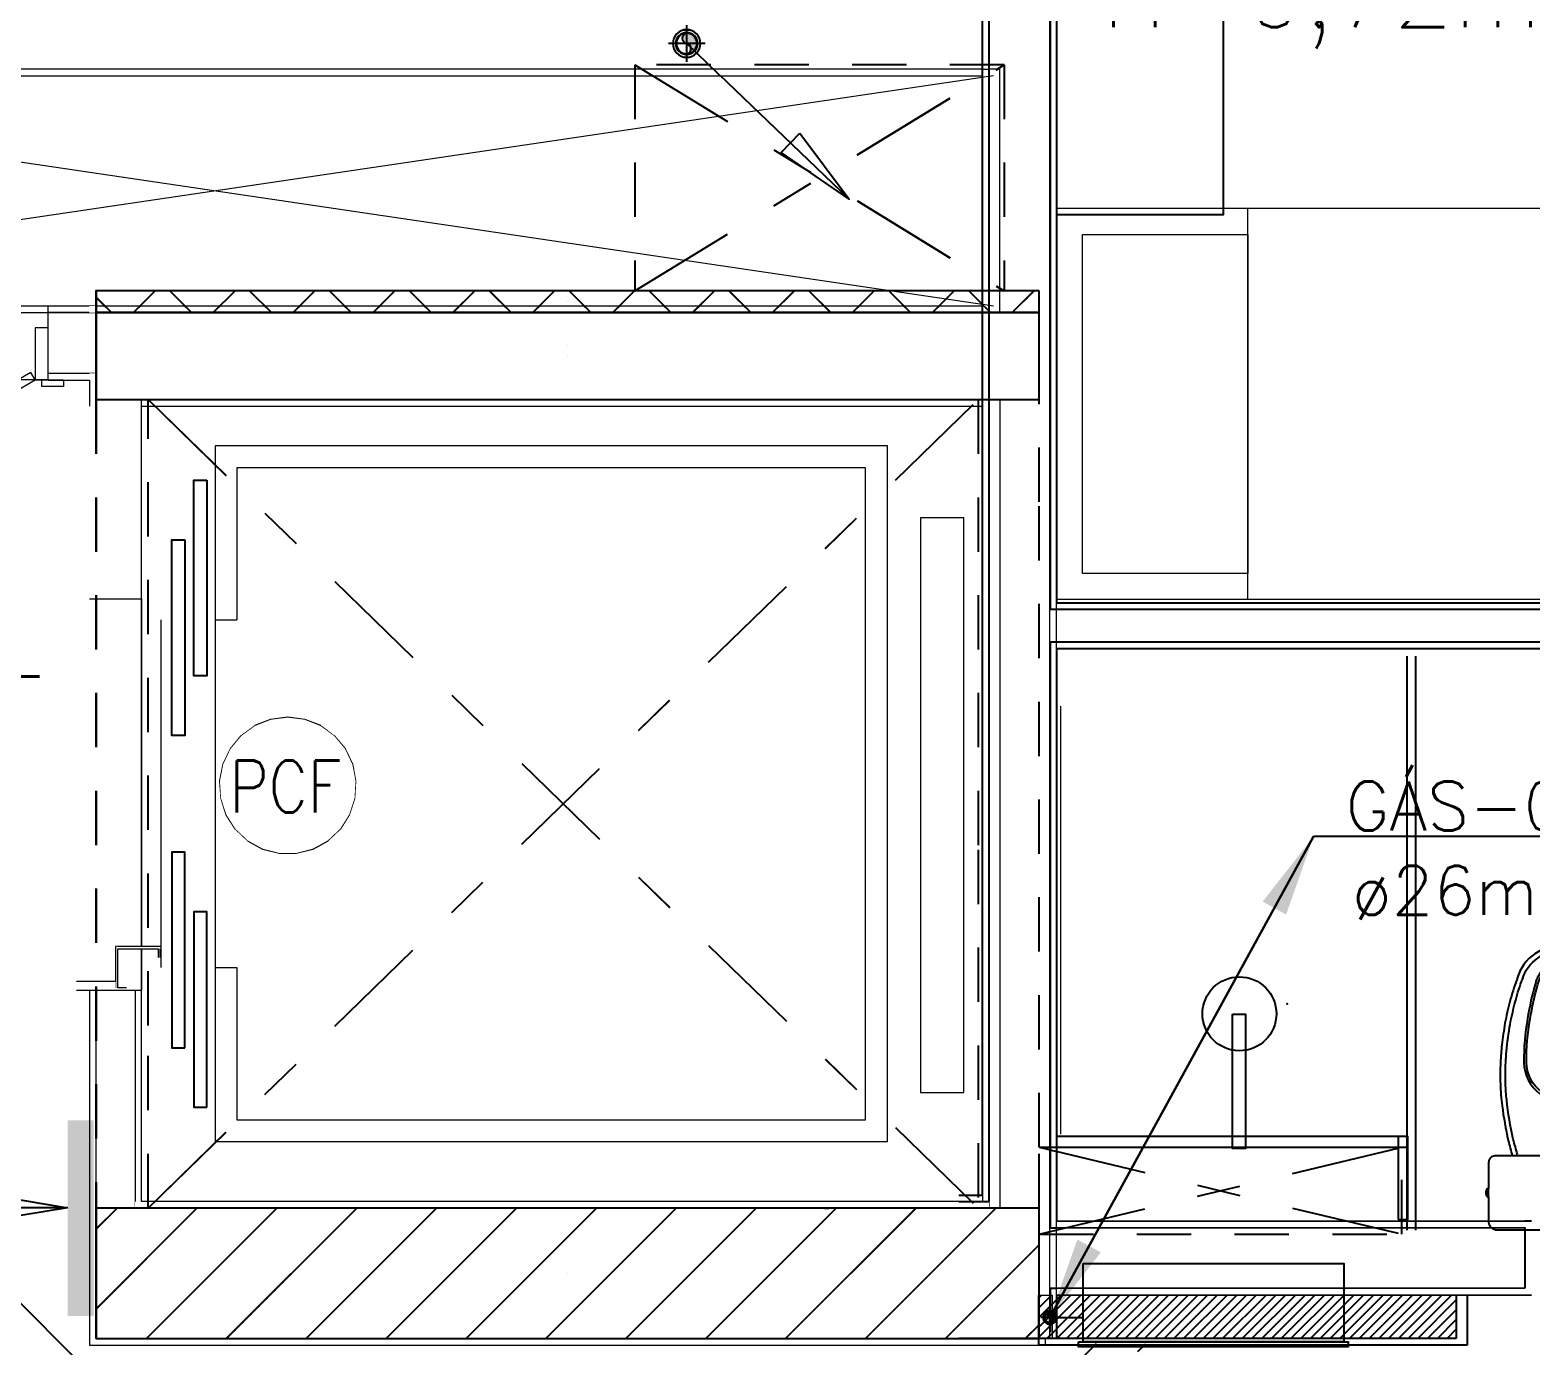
# Model space of a CAD drawing. Header units: millimetres. Extents: x 188.6 to 263.2, y 40.1 to 120.1.
# Drawn here: x 215.747 to 219.198, y 49.715 to 52.742 of the extents above; entities that cross this region are included whole.
import ezdxf
from ezdxf.enums import TextEntityAlignment as Align

# ---------------------------------------------------------------- set-up
doc = ezdxf.new("R2010")
doc.units = ezdxf.units.MM
doc.set_wipeout_variables(frame=1)
for name, pattern in [('CENTER2', [1.125, 0.75, -0.125, 0.125, -0.125]), ('DASHDOT2', [0.5, 0.25, -0.125, 0, -0.125]), ('HIDDEN2', [0.1875, 0.125, -0.0625]), ('Linha Tracejada 3_1', [400, 300, -100]), ('Wipeout_Contour', [1000, 0, -1000])]:
    doc.linetypes.add(name, pattern=pattern)
for name, color, linetype in [('ARQ', 8, 'Continuous'), ('ARQ-BASE', 8, 'Continuous'), ('Equipamento - Fixo & Sanitário.ARQ', 7, 'Continuous'), ('ESTR-PILARES', 11, 'Continuous'), ('ESTR-VIGAS', 11, 'HIDDEN2'), ('ESTRUTURA', 7, 'Continuous'), ('GAS-COL', 7, 'Continuous'), ('GAS-CX', 202, 'Continuous'), ('GAS-TEXTO', 7, 'Continuous'), ('GAS-TUBO-PISO', 6, 'CENTER2'), ('INC-PCF', 254, 'Continuous'), ('INC-SINALIZAÇÃO', 88, 'Continuous'), ('INC-TEXTO', 7, 'Continuous'), ('Laje.ARQ', 7, 'Continuous'), ('Linha & Trama.2D', 7, 'Continuous'), ('P-MC-PORTAL ELEV', 8, 'Continuous'), ('Parede.ARQ', 8, 'Continuous'), ('Pilar.ARQ', 8, 'Continuous'), ('Portas ARCHICAD', 7, 'Continuous'), ('REVEST  CER.', 7, 'Continuous')]:
    doc.layers.add(name, color=color, linetype=linetype)
doc.layers.add('L-MC-LAYOUT', color=8, linetype='Continuous', lineweight=5)
doc.styles.add('60-100', font='romans.shx', dxfattribs={"height": 0.16})
doc.styles.add('60-50', font='romans.shx', dxfattribs={"height": 0.08})
doc.styles.add('60-75', font='romans.shx', dxfattribs={"height": 0.12})
doc.styles.add('ROMANS', font='ROMANS.SHX', dxfattribs={"height": 0.15})
doc.dimstyles.new('IND75', dxfattribs={"dimtxt": 0.15, "dimasz": 0.1875, "dimexe": 0.15, "dimexo": 0, "dimgap": 0.1, "dimtad": 1, "dimzin": 10, "dimdsep": 46, "dimtxsty": '60-75', "dimcen": 0, "dimclrd": 256, "dimclre": 1, "dimclrt": 256, "dimadec": 0, "dimazin": 0, "dimtfac": 1, "dimtix": 1, "dimtmove": 2, "dimatfit": 3, "dimfxl": 0.15, "dimtolj": 1, "dimtzin": 6, "dimarcsym": 0})
doc.dimstyles.new('SETAS75', dxfattribs={"dimtxt": 0.16, "dimasz": 0.15, "dimexe": 0.15, "dimexo": 0, "dimgap": 0.1, "dimtad": 1, "dimzin": 10, "dimdsep": 46, "dimtxsty": '60-100', "dimblk1": 'OPEN', "dimblk2": 'OPEN', "dimsah": 1, "dimcen": 0, "dimclrd": 244, "dimclre": 244, "dimclrt": 7, "dimadec": 0, "dimazin": 0, "dimtfac": 1, "dimtix": 1, "dimtmove": 2, "dimatfit": 3, "dimldrblk": 'OPEN', "dimfxl": 0.15, "dimtolj": 1, "dimtzin": 6, "dimarcsym": 0})

# ---------------------------------------------------------------- blocks, each defined once
blk = doc.blocks.new('ESTR-1TP-29.09.2016')
at = {"layer": 'ESTR-PILARES'}
for p, q in [((12.6635, 14.4152), (12.7135, 14.4652)), ((12.7471, 14.4652), (12.7971, 14.4152)), ((12.8473, 14.4152), (12.8973, 14.4652)), ((12.9309, 14.4652), (12.9809, 14.4152)), ((13.0312, 14.4152), (13.0812, 14.4652)), ((13.1148, 14.4652), (13.1648, 14.4152)), ((13.215, 14.4152), (13.265, 14.4652)), ((13.2986, 14.4652), (13.3486, 14.4152)), ((13.3989, 14.4152), (13.4489, 14.4652)), ((13.4825, 14.4652), (13.5325, 14.4152)), ((13.5827, 14.4152), (13.6327, 14.4652)), ((13.6663, 14.4652), (13.7163, 14.4152)), ((13.7666, 14.4152), (13.8166, 14.4652)), ((13.8502, 14.4652), (13.9002, 14.4152)), ((13.9504, 14.4152), (14.0004, 14.4652)), ((14.034, 14.4652), (14.084, 14.4152)), ((14.1343, 14.4152), (14.1843, 14.4652)), ((14.2179, 14.4652), (14.2679, 14.4152)), ((14.3181, 14.4152), (14.3681, 14.4652)), ((14.4017, 14.4652), (14.4517, 14.4152)), ((14.502, 14.4152), (14.552, 14.4652)), ((14.5856, 14.4652), (14.6356, 14.4152)), ((14.6858, 14.4152), (14.7358, 14.4652)), ((12.5774, 14.451), (12.6132, 14.4152)), ((13.6624, 14.4402), (13.6624, 14.4402)), ((13.6624, 14.3402), (13.6624, 14.3402)), ((13.6624, 14.3152), (13.6624, 14.3152)), ((12.5774, 12.123), (12.8097, 12.3552)), ((12.5774, 12.3068), (12.6258, 12.3552)), ((12.6935, 12.0552), (12.9935, 12.3552)), ((12.8773, 12.0552), (13.1773, 12.3552)), ((13.0612, 12.0552), (13.3612, 12.3552)), ((13.245, 12.0552), (13.545, 12.3552)), ((13.4289, 12.0552), (13.7289, 12.3552)), ((13.6127, 12.0552), (13.9127, 12.3552)), ((13.7966, 12.0552), (14.0966, 12.3552)), ((13.9804, 12.0552), (14.2804, 12.3552)), ((14.1643, 12.0552), (14.4643, 12.3552)), ((14.2539, 12.3552), (14.2636, 12.3552)), ((14.3481, 12.0552), (14.6481, 12.3552)), ((14.532, 12.0552), (14.7474, 12.2706)), ((13.6624, 12.2052), (13.6624, 12.2052)), ((14.7158, 12.0552), (14.7474, 12.0868))]:
    blk.add_line(p, q, dxfattribs=at)
for points in [[(14.7474, 14.4652), (12.5774, 14.4652), (12.5774, 14.4152), (14.7474, 14.4152), (14.7474, 14.4652)], [(12.5774, 14.2152), (14.7474, 14.2152), (14.7474, 14.4152), (12.5774, 14.4152), (12.5774, 14.2152)], [(12.5774, 12.0552), (14.7474, 12.0552), (14.7474, 12.3552), (12.5774, 12.3552), (12.5774, 12.0552)]]:
    blk.add_lwpolyline(points, dxfattribs=at)
at = {"layer": 'ESTR-VIGAS'}
for p, q in [((14.6674, 14.9852), (13.8174, 14.9852)), ((13.8174, 14.9852), (13.8174, 14.4652)), ((14.6674, 14.9852), (14.6674, 14.4652)), ((14.7474, 12.4952), (15.5824, 12.4952)), ((15.5824, 12.2952), (15.5824, 12.4952)), ((14.7474, 12.2952), (15.5824, 12.2952))]:
    blk.add_line(p, q, dxfattribs=at)
at = {"layer": 'ESTR-VIGAS', "linetype": 'DASHDOT2'}
for p, q in [((13.8174, 14.4652), (14.6674, 14.9852)), ((13.8174, 14.9852), (14.6674, 14.4652)), ((12.6974, 12.3552), (14.6074, 14.2152)), ((12.6974, 14.2152), (14.6074, 12.3552)), ((14.7474, 12.2952), (15.5824, 12.4952)), ((14.7474, 12.4952), (15.5824, 12.2952))]:
    blk.add_line(p, q, dxfattribs=at)
at = {"layer": 'ESTR-VIGAS'}
for points in [[(12.5774, 14.2152), (12.5774, 12.3552)], [(12.6974, 12.7752), (12.6974, 14.2152)], [(14.6074, 14.2152), (14.6074, 13.1796)], [(14.7474, 13.9796), (14.7474, 14.2152)], [(14.7474, 12.4952), (14.7474, 13.9796)], [(14.6074, 13.1796), (14.6074, 12.3552)], [(12.6974, 12.3552), (12.6974, 12.7752)], [(14.7474, 12.3552), (14.7474, 12.4952)]]:
    blk.add_lwpolyline(points, dxfattribs=at)
blk = doc.blocks.new('Porta Dupla 21')
at = {"layer": 'Portas ARCHICAD', "color": 8, "linetype": 'Continuous', "lineweight": 0}
for p, q in [((-80.4, 300), (-600, 0)), ((-590, -17.3), (-70.4, 282.7)), ((-70.4, 282.7), (-80.4, 300)), ((70.4, 282.7), (80.4, 300)), ((590, -17.3), (70.4, 282.7)), ((80.4, 300), (600, 0)), ((-665, 0), (-665, 15)), ((-665, 15), (-615, 15)), ((-615, 0), (-665, 0)), ((-630, 0), (-665, 0)), ((-630, 0), (-665, 0)), ((-630, 0), (630, 0)), ((-600, 0), (-630, 0)), ((-630, 0), (-630, -120)), ((-630, 0), (-630, -15)), ((-630, 0), (-630, -15)), ((-615, 15), (-615, 0)), ((-600, -20), (-600, 0)), ((-600, 0), (-590, -17.3)), ((600, 0), (590, -17.3)), ((630, 0), (600, 0)), ((600, 0), (600, -20)), ((615, 15), (665, 15)), ((615, 0), (615, 15)), ((665, 0), (615, 0)), ((630, -120), (630, 0)), ((630, 0), (630, -15)), ((630, 0), (630, -15)), ((630, 0), (665, 0)), ((630, 0), (665, 0)), ((665, 15), (665, 0)), ((-630, -15), (-630, -120)), ((-630, -15), (-630, -120)), ((-600, -120), (-600, -20)), ((600, -20), (600, -120)), ((630, -15), (630, -120)), ((630, -15), (630, -120)), ((-630, -120), (-600, -120)), ((-630, -120), (-630, -155)), ((600, -120), (630, -120)), ((630, -120), (630, -155)), ((-630, -155), (-630, -170)), ((-630, -170), (630, -170)), ((630, -155), (630, -170))]:
    blk.add_line(p, q, dxfattribs=at)
at = {"layer": 'Portas ARCHICAD', "color": 8, "linetype": 'Linha Tracejada 3_1', "lineweight": 0}
for centre, start, end in [((-600, 0), 0, 30), ((600, 0), 150, 180)]:
    blk.add_arc(centre, 600, start, end, dxfattribs=at)
blk = doc.blocks.new('Vão de Porta Simples_16')
at = {"layer": 'Portas ARCHICAD', "color": 8, "linetype": 'Continuous', "lineweight": 0}
for p, q in [((-450, 105), (-450, 120)), ((-450, 120), (450, 120)), ((-450, 15), (-450, 105)), ((450, 105), (450, 120)), ((450, 15), (450, 105)), ((-450, 0), (-450, 15)), ((450, 0), (450, 15))]:
    blk.add_line(p, q, dxfattribs=at)
blk = doc.blocks.new('elevador')
at = {"layer": 'Equipamento - Fixo & Sanitário.ARQ', "color": 8, "linetype": 'Continuous', "lineweight": 0}
for p, q in [((2061, 1600), (514, 1600)), ((514, 1600), (514, 0)), ((2061, 1600), (514, 1600)), ((514, 1600), (514, 0)), ((2061, 800), (2061, 1600)), ((2061, 800), (2061, 1600)), ((495.1, 1521.5), (465.1, 1521.5)), ((465.1, 1521.5), (465.1, 1071.5)), ((495.1, 1521.5), (465.1, 1521.5)), ((465.1, 1521.5), (465.1, 1071.5)), ((495.1, 1071.5), (495.1, 1521.5)), ((495.1, 1071.5), (495.1, 1521.5)), ((2011, 1550), (564, 1550)), ((564, 1550), (564, 1200)), ((2011, 1550), (564, 1550)), ((564, 1550), (564, 1200)), ((2011, 800), (2011, 1550)), ((2011, 800), (2011, 1550)), ((2137.3, 1434.6), (2137.3, 112.5)), ((2237.3, 1434.6), (2137.3, 1434.6)), ((2137.3, 1434.6), (2137.3, 112.5)), ((2237.3, 1434.6), (2137.3, 1434.6)), ((2237.3, 112.5), (2237.3, 1434.6)), ((2237.3, 112.5), (2237.3, 1434.6)), ((444.8, 1384.3), (414.8, 1384.3)), ((414.8, 1384.3), (414.8, 934.3)), ((444.8, 1384.3), (414.8, 1384.3)), ((414.8, 1384.3), (414.8, 934.3)), ((444.8, 934.3), (444.8, 1384.3)), ((444.8, 934.3), (444.8, 1384.3)), ((389, 1200), (389, 400)), ((389, 1200), (389, 400)), ((514, 1200), (564, 1200)), ((514, 1200), (564, 1200)), ((465.1, 1071.5), (495.1, 1071.5)), ((465.1, 1071.5), (495.1, 1071.5)), ((414.8, 934.3), (444.8, 934.3)), ((414.8, 934.3), (444.8, 934.3)), ((2011, 50), (2011, 800)), ((2011, 50), (2011, 800)), ((2061, 0), (2061, 800)), ((2061, 0), (2061, 800)), ((444.8, 665.7), (414.8, 665.7)), ((414.8, 665.7), (414.8, 215.7)), ((444.8, 665.7), (414.8, 665.7)), ((414.8, 665.7), (414.8, 215.7)), ((444.8, 215.7), (444.8, 665.7)), ((444.8, 215.7), (444.8, 665.7)), ((495.1, 528.5), (465.1, 528.5)), ((465.1, 528.5), (465.1, 78.5)), ((495.1, 528.5), (465.1, 528.5)), ((465.1, 528.5), (465.1, 78.5)), ((495.1, 78.5), (495.1, 528.5)), ((495.1, 78.5), (495.1, 528.5)), ((514, 400), (564, 400)), ((514, 400), (564, 400)), ((564, 400), (564, 50)), ((564, 400), (564, 50)), ((414.8, 215.7), (444.8, 215.7)), ((414.8, 215.7), (444.8, 215.7)), ((2137.3, 112.5), (2237.3, 112.5)), ((2137.3, 112.5), (2237.3, 112.5)), ((465.1, 78.5), (495.1, 78.5)), ((465.1, 78.5), (495.1, 78.5)), ((564, 50), (2011, 50)), ((564, 50), (2011, 50)), ((514, 0), (2061, 0)), ((514, 0), (2061, 0))]:
    blk.add_line(p, q, dxfattribs=at)
blk = doc.blocks.new('CAMA SOLTEIRO')
at = {"layer": 'L-MC-LAYOUT'}
blk.add_line((5741.836, -1547.0217), (5741.836, -1546.1217), dxfattribs=at)
for points in [[(5741.396, -1546.1217), (5743.296, -1546.1217), (5743.296, -1547.0217), (5741.396, -1547.0217)], [(5741.456, -1546.1817), (5741.836, -1546.1817), (5741.836, -1546.9617), (5741.456, -1546.9617)]]:
    blk.add_lwpolyline(points, close=True, dxfattribs=at)
blk = doc.blocks.new('XREF_1ºTP$0$VASO')
at = {"layer": 'ARQ'}
for points in [[(951.8, 48.123, 0.003882), (951.7905, 48.158, -0.024258), (951.7765, 48.238, -0.02486), (951.7725, 48.288, -0.033324), (951.773, 48.338, -0.02486), (951.776, 48.378, -0.012268), (951.783, 48.428, -0.015806), (951.7945, 48.478, -0.026699), (951.81, 48.528, -0.021919), (951.8175, 48.548, -0.174675), (951.867, 48.5965, -0.045452), (951.897, 48.606, -0.022856), (951.9099, 48.6092, -0.041289), (951.9366, 48.6132, -0.052091), (951.9442, 48.6136, -0.04333), (951.967, 48.614, -0.04333), (951.9898, 48.6136, -0.052091), (951.9974, 48.6132, -0.041289), (952.0241, 48.6092, -0.022856), (952.037, 48.606, -0.045452), (952.067, 48.5965, -0.174675), (952.1165, 48.548, -0.021919), (952.124, 48.528, -0.026699), (952.1395, 48.478, -0.015806), (952.151, 48.428, -0.012268), (952.158, 48.378, -0.02486), (952.161, 48.338, -0.033324), (952.1615, 48.288, -0.02486), (952.1575, 48.238, -0.024258), (952.1435, 48.158, 0.003882), (952.134, 48.123)], [(952.1224, 48.1261, -0.003849), (952.1318, 48.1609, 0.027799), (952.147, 48.2514, 0.018883), (952.1495, 48.2885, 0.033646), (952.149, 48.3374, 0.016781), (952.1475, 48.3636, 0.015438), (952.1392, 48.4259, 0.023716), (952.121, 48.4995, 0.013571), (952.1126, 48.5241, 0.02186), (952.1055, 48.543, 0.173345), (952.0622, 48.5855, 0.045814), (952.034, 48.5944, 0.024058), (952.0216, 48.5974, 0.042614), (951.996, 48.6012, 0.066108), (951.9895, 48.6015, 0.047154), (951.967, 48.602, 0.047154), (951.9444, 48.6015, 0.066108), (951.9379, 48.6012, 0.042614), (951.9124, 48.5974, 0.024058), (951.9, 48.5944, 0.045814), (951.8718, 48.5855, 0.173345), (951.8284, 48.543, 0.02186), (951.8213, 48.5241, 0.013571), (951.813, 48.4995, 0.023716), (951.7948, 48.4259, 0.015438), (951.7865, 48.3636, 0.016781), (951.785, 48.3374, 0.033646), (951.7845, 48.2885, 0.018883), (951.787, 48.2514, 0.027799), (951.8021, 48.1609, -0.003849), (951.8116, 48.1261)]]:
    blk.add_lwpolyline(points, format="xyb", dxfattribs=at)
for points in [[(951.967, 48.244, -0.041331), (951.9061, 48.2486, -0.129345), (951.8634, 48.2657, -0.234638), (951.8265, 48.338, -0.044666), (951.8351, 48.439, -0.031515), (951.8532, 48.5195, -0.151063), (951.8718, 48.5523, -0.148094), (951.9082, 48.5722, -0.031073), (951.9218, 48.5744, -0.035055), (951.967, 48.5785, -0.035055), (952.0121, 48.5744, -0.031073), (952.0257, 48.5722, -0.148094), (952.0622, 48.5523, -0.151063), (952.0808, 48.5195, -0.031515), (952.0989, 48.439, -0.044666), (952.1075, 48.338, -0.234638), (952.0706, 48.2657, -0.129345), (952.0278, 48.2486, -0.041331)], [(951.967, 48.25, 0.041434), (952.027, 48.2545, 0.129651), (952.067, 48.2705, 0.234583), (952.1015, 48.338, 0.044678), (952.093, 48.438, 0.031614), (952.075, 48.518, 0.152477), (952.058, 48.548, 0.148725), (952.0245, 48.5664, 0.031624), (952.0114, 48.5685, 0.035113), (951.967, 48.5725, 0.035113), (951.9226, 48.5685, 0.031624), (951.9095, 48.5664, 0.148725), (951.876, 48.548, 0.152477), (951.859, 48.518, 0.031614), (951.841, 48.438, 0.044678), (951.8325, 48.338, 0.234583), (951.867, 48.2705, 0.129651), (951.907, 48.2545, 0.041434)], [(951.927, 48.344, -0.164444), (951.935, 48.368, -0.245936), (951.967, 48.383, -0.245936), (951.999, 48.368, -0.164444), (952.007, 48.344), (952.007, 48.279, -0.108885), (951.927, 48.279)], [(951.967, 48.123), (952.172, 48.123, -0.059373), (952.1768, 48.1225, -0.333509), (952.189, 48.107), (952.189, 48.0885), (952.189, 48.0575), (952.189, 48.047), (952.1918, 48.047, -0.252251), (952.1921, 48.0469, -0.160103), (952.195, 48.038, -0.160103), (952.1921, 48.0291, -0.252251), (952.1918, 48.029), (952.189, 48.029), (952.189, 47.97, -0.327853), (952.1739, 47.9533, -0.087637), (952.1708, 47.953), (951.967, 47.953), (951.7631, 47.953, -0.087637), (951.76, 47.9533, -0.327853), (951.745, 47.97), (951.745, 48.029), (951.7421, 48.029, -0.252251), (951.7419, 48.0291, -0.160103), (951.739, 48.038, -0.160103), (951.7419, 48.0469, -0.252251), (951.7421, 48.047), (951.745, 48.047), (951.745, 48.0575), (951.731, 48.0575), (951.731, 48.055), (951.715, 48.055), (951.715, 48.073), (951.715, 48.091), (951.731, 48.091), (951.731, 48.0885), (951.745, 48.0885), (951.745, 48.107, -0.333509), (951.7571, 48.1225, -0.059373), (951.762, 48.123)]]:
    blk.add_lwpolyline(points, format="xyb", close=True, dxfattribs=at)
for points in [[(951.731, 48.0575), (951.731, 48.073), (951.731, 48.0885)], [(951.745, 48.0575), (951.745, 48.0885)], [(951.745, 48.029), (951.745, 48.047)], [(952.189, 48.029), (952.189, 48.047)], [(951.7425, 48.046), (951.7425, 48.038), (951.7425, 48.03)], [(952.1915, 48.046), (952.1915, 48.038), (952.1915, 48.03)]]:
    blk.add_lwpolyline(points, dxfattribs=at)
blk = doc.blocks.new('arq-3pav')
at = {"layer": 'ARQ', "color": 8, "linetype": 'Continuous', "lineweight": 0}
blk.add_line((13.085, 9.475), (13.0852, 14.615), dxfattribs=at)
at = {"layer": 'ARQ'}
for p, q in [((13.0853, 14.63), (13.0853, 11.1525)), ((13.1003, 14.615), (13.1003, 11.1675)), ((13.9064, 11.045), (13.9064, 9.7244)), ((13.9264, 11.045), (13.9264, 9.7244)), ((14.178, 9.7456), (14.193, 9.7456)), ((14.178, 9.7306), (14.178, 9.5906)), ((13.1273, 9.475), (13.1273, 9.4757))]:
    blk.add_line(p, q, dxfattribs=at)
at = {"layer": 'ARQ', "color": 8, "linetype": 'Continuous', "lineweight": 0, "flags": 128}
blk.add_lwpolyline([(13.1001, 11.06), (13.1002, 14.6)], dxfattribs=at)
blk.add_lwpolyline([(9.3603, 12.3951), (9.3603, 11.8352), (12.9701, 11.8352), (12.9701, 12.3951)], close=True, dxfattribs=at)
at = {"layer": 'ARQ'}
for points in [[(13.5053, 10.2215), (13.5353, 10.2215), (13.5353, 9.912), (13.5053, 9.912)], [(13.8864, 9.7489), (13.9087, 9.7489), (13.9087, 9.94), (13.8864, 9.94)]]:
    blk.add_lwpolyline(points, close=True, dxfattribs=at)
blk.add_circle((13.5211, 10.222), 0.0851, dxfattribs=at)
blk.add_point((13.6311, 10.245), dxfattribs=at)
at = {"layer": 'ARQ', "linetype": 'Continuous', "lineweight": 0, "xscale": -1}
blk.add_blockref('XREF_1ºTP$0$VASO', (966.2831, -38.2277), dxfattribs=at)
at = {"color": 8, "linetype": 'Wipeout_Contour', "lineweight": 0, "ltscale": 34604.881647}
blk.add_wipeout([(10.7803, 11.68), (10.875, 11.68), (10.875, 11.695), (10.7803, 11.695)], dxfattribs=at).dxf.layer = 'ARQ'
at = {"color": 8, "linetype": 'Wipeout_Contour', "lineweight": 0, "ltscale": 25512.626701}
blk.add_wipeout([(12.93, 9.79), (12.945, 9.79), (12.9451, 11.62), (12.9301, 11.62)], dxfattribs=at).dxf.layer = 'ARQ'
at = {"color": 8, "linetype": 'Wipeout_Contour', "lineweight": 0, "ltscale": 32172.994994}
blk.add_wipeout([(10.875, 10.2765), (10.875, 9.79), (10.89, 9.79), (10.89, 10.2765)], dxfattribs=at).dxf.layer = 'Parede.ARQ'
at = {"layer": 'ARQ', "color": 8, "linetype": 'Continuous', "lineweight": 0}
for p, q in [((10.7803, 11.695), (10.7803, 11.8)), ((10.89, 11.695), (10.7803, 11.695)), ((10.7803, 11.68), (10.7803, 11.695)), ((10.7803, 11.68), (10.8153, 11.68)), ((12.945, 9.775), (12.9451, 11.635))]:
    blk.add_line(p, q, dxfattribs=at)
at = {"layer": 'ARQ', "color": 8, "linetype": 'Continuous', "lineweight": 0, "flags": 128}
for points in [[(10.7803, 11.68), (10.875, 11.68)], [(12.9301, 11.62), (12.93, 9.79)]]:
    blk.add_lwpolyline(points, dxfattribs=at)
at = {"color": 8, "linetype": 'Wipeout_Contour', "lineweight": 0, "ltscale": 28157.85836}
blk.add_wipeout([(12.9301, 12.3801), (12.9301, 11.85), (12.9451, 11.85), (12.9451, 12.3801)], dxfattribs=at).dxf.layer = 'ARQ'
at = {"color": 8, "linetype": 'Wipeout_Contour', "lineweight": 0, "ltscale": 43536.598824}
blk.add_wipeout([(10.7803, 11.835), (10.875, 11.835), (10.875, 11.85), (10.89, 11.85), (10.7803, 11.85)], dxfattribs=at).dxf.layer = 'ARQ'
at = {"color": 8, "linetype": 'Wipeout_Contour', "lineweight": 0, "ltscale": 29918.658597}
blk.add_wipeout([(13.0852, 14.6), (13.0851, 11.06), (13.1001, 11.06), (13.1002, 14.6)], dxfattribs=at).dxf.layer = 'Parede.ARQ'
at = {"color": 8, "linetype": 'Wipeout_Contour', "lineweight": 0, "ltscale": 24098.166493}
blk.add_wipeout([(13.0851, 10.94), (13.085, 9.475), (13.1, 9.475), (13.1001, 10.94)], dxfattribs=at).dxf.layer = 'Parede.ARQ'
at = {"layer": 'ARQ'}
for p, q in [((13.0853, 14.63), (13.0853, 11.1525)), ((13.1003, 14.615), (13.1003, 11.1675)), ((13.0853, 11.1525), (15.1614, 11.1525)), ((13.1001, 11.1675), (15.1764, 11.1675)), ((13.0853, 11.0775), (15.0414, 11.0775)), ((13.1001, 11.0625), (15.0264, 11.0625)), ((13.1003, 11.0625), (13.1003, 9.745)), ((13.1003, 9.745), (14.178, 9.7456)), ((13.1003, 9.575), (14.193, 9.5756)), ((13.1003, 9.575), (13.1003, 9.475))]:
    blk.add_line(p, q, dxfattribs=at)
at = {"layer": 'ARQ', "color": 8, "linetype": 'Continuous', "lineweight": 0}
for p, q in [((10.7803, 11.835), (10.7803, 11.85)), ((10.89, 11.835), (10.7803, 11.835)), ((10.7803, 11.8), (10.7803, 11.835))]:
    blk.add_line(p, q, dxfattribs=at)
at = {"layer": 'ARQ'}
for points in [[(13.4846, 12.6607), (13.1003, 12.6607), (13.1003, 12.0607), (13.4846, 12.0607)], [(13.9087, 9.94), (13.1, 9.94), (13.1, 9.9149), (13.9087, 9.9149)]]:
    blk.add_lwpolyline(points, close=True, dxfattribs=at)
at = {"layer": 'ARQ', "color": 8, "linetype": 'Continuous', "lineweight": 0, "flags": 128}
for points in [[(10.89, 11.85), (10.7803, 11.85)], [(10.89, 11.835), (10.89, 11.695)]]:
    blk.add_lwpolyline(points, dxfattribs=at)
at = {"layer": 'Parede.ARQ', "color": 8, "linetype": 'Continuous', "lineweight": 0}
blk.add_line((13.085, 9.475), (13.0852, 14.615), dxfattribs=at)
at = {"layer": 'Parede.ARQ', "color": 8, "linetype": 'Continuous', "lineweight": 0, "flags": 128}
for points in [[(13.1001, 11.06), (13.1002, 14.6)], [(13.1, 9.475), (13.1001, 10.94)], [(13.1, 9.9349), (13.1, 9.8999)], [(13.085, 9.475), (13.06, 9.475)], [(13.1, 9.475), (13.085, 9.475)]]:
    blk.add_lwpolyline(points, dxfattribs=at)
at = {"layer": 'REVEST  CER.', "color": 8, "linetype": 'Continuous', "lineweight": 0, "flags": 128}
for points in [[(13.1001, 10.94), (13.1, 9.9449)], [(13.11, 9.9449), (13.1101, 10.93)], [(13.1, 9.9449), (13.1, 9.9349)]]:
    blk.add_lwpolyline(points, dxfattribs=at)
at = {"layer": 'ARQ'}
blk.add_blockref('CAMA SOLTEIRO', (-5728.2957, 1558.1967), dxfattribs=at)
at = {"layer": 'ARQ', "color": 8, "linetype": 'Continuous', "lineweight": 0, "xscale": 0.001, "yscale": 0.001, "rotation": 179.9941710119419}
blk.add_blockref('Porta Dupla 21', (10.1503, 11.6801), dxfattribs=at)
at = {"color": 8, "linetype": 'Wipeout_Contour', "lineweight": 0, "ltscale": 28790.450105}
blk.add_wipeout([(12.9301, 12.3951), (12.9301, 12.3801), (12.9451, 12.3801), (12.9451, 12.3951)], dxfattribs=at).dxf.layer = 'ARQ'
at = {"color": 8, "linetype": 'Wipeout_Contour', "lineweight": 0, "ltscale": 30491.40382}
blk.add_wipeout([(10.995, 11.635), (10.995, 11.62), (12.9301, 11.62), (12.9301, 11.635)], dxfattribs=at).dxf.layer = 'ARQ'
at = {"color": 8, "linetype": 'Wipeout_Contour', "lineweight": 0, "ltscale": 28918.267191}
blk.add_wipeout([(12.9301, 12.4851), (12.9301, 12.3951), (12.9451, 12.3951), (12.9451, 12.4851)], dxfattribs=at).dxf.layer = 'ARQ'
at = {"color": 8, "linetype": 'Wipeout_Contour', "lineweight": 0, "ltscale": 51612.09658}
blk.add_wipeout([(10.875, 11.635), (10.89, 11.635), (10.89, 11.835), (10.89, 11.695), (10.89, 11.68), (10.875, 11.68)], dxfattribs=at).dxf.layer = 'ARQ'
at = {"color": 8, "linetype": 'Wipeout_Contour', "lineweight": 0, "ltscale": 33923.912517}
blk.add_wipeout([(10.98, 11.635), (10.98, 11.62), (10.995, 11.62), (10.995, 11.635)], dxfattribs=at).dxf.layer = 'ARQ'
at = {"color": 8, "linetype": 'Wipeout_Contour', "lineweight": 0, "ltscale": 27060.438546}
blk.add_wipeout([(12.9301, 11.62), (12.9451, 11.62), (12.9451, 11.635), (12.9301, 11.635)], dxfattribs=at).dxf.layer = 'ARQ'
at = {"layer": 'ARQ', "color": 8, "linetype": 'Continuous', "lineweight": 0}
for p, q in [((12.9451, 12.3951), (12.9451, 12.4851)), ((12.9301, 12.3951), (12.9451, 12.3951)), ((12.9451, 12.3801), (12.9451, 12.3951)), ((12.9451, 11.835), (12.9451, 12.3801))]:
    blk.add_line(p, q, dxfattribs=at)
at = {"layer": 'ARQ', "color": 8, "linetype": 'Continuous', "lineweight": 0, "flags": 128}
blk.add_lwpolyline([(12.9301, 12.3801), (12.9301, 11.85)], dxfattribs=at)
at = {"color": 8, "linetype": 'Wipeout_Contour', "lineweight": 0, "ltscale": 34406.083889}
blk.add_wipeout([(10.875, 11.695), (10.875, 11.68), (10.89, 11.68), (10.89, 11.695)], dxfattribs=at).dxf.layer = 'ARQ'
at = {"color": 8, "linetype": 'Wipeout_Contour', "lineweight": 0, "ltscale": 34304.831215}
blk.add_wipeout([(10.875, 11.635), (10.875, 11.62), (10.89, 11.62), (10.89, 11.635)], dxfattribs=at).dxf.layer = 'ARQ'
at = {"color": 8, "linetype": 'Wipeout_Contour', "lineweight": 0, "ltscale": 35042.859271}
blk.add_wipeout([(12.9301, 12.4851), (9.3753, 12.4851), (9.3753, 12.3951), (12.9301, 12.3951)], dxfattribs=at).dxf.layer = 'ARQ'
at = {"color": 8, "linetype": 'Wipeout_Contour', "lineweight": 0, "ltscale": 31099.437548}
blk.add_wipeout([(10.89, 11.85), (10.89, 11.835), (12.9301, 11.835), (12.9301, 11.85)], dxfattribs=at).dxf.layer = 'ARQ'
at = {"color": 8, "linetype": 'Wipeout_Contour', "lineweight": 0, "ltscale": 34934.095605}
blk.add_wipeout([(12.9301, 12.3951), (9.3753, 12.3951), (9.3753, 12.3801), (12.9301, 12.3801)], dxfattribs=at).dxf.layer = 'ARQ'
at = {"color": 8, "linetype": 'Wipeout_Contour', "lineweight": 0, "ltscale": 34673.872548}
blk.add_wipeout([(10.89, 11.85), (10.875, 11.85), (10.875, 11.835), (10.89, 11.835)], dxfattribs=at).dxf.layer = 'ARQ'
at = {"color": 8, "linetype": 'Wipeout_Contour', "lineweight": 0, "ltscale": 27526.741102}
blk.add_wipeout([(12.9301, 11.85), (12.9301, 11.835), (12.9451, 11.835), (12.9451, 11.85)], dxfattribs=at).dxf.layer = 'ARQ'
at = {"layer": 'ARQ', "color": 8, "linetype": 'Continuous', "lineweight": 0}
blk.add_line((12.9301, 12.3951), (9.3753, 12.3951), dxfattribs=at)
at = {"layer": 'ARQ', "color": 8, "linetype": 'Continuous', "lineweight": 0, "flags": 128}
blk.add_lwpolyline([(9.3753, 12.3801), (12.9301, 12.3801)], dxfattribs=at)
at = {"color": 8, "linetype": 'Wipeout_Contour', "lineweight": 0, "ltscale": 30672.70422}
blk.add_wipeout([(10.89, 11.635), (13.06, 11.635), (13.06, 11.835), (10.89, 11.835)], dxfattribs=at).dxf.layer = 'ARQ'
at = {"layer": 'ARQ'}
for p, q in [((12.9303, 9.805), (12.9303, 17.4099)), ((12.9453, 9.79), (12.9453, 17.3949))]:
    blk.add_line(p, q, dxfattribs=at)
at = {"layer": 'ARQ', "color": 8, "linetype": 'Continuous', "lineweight": 0}
for p, q in [((9.3753, 12.3801), (12.9551, 11.8509)), ((12.9551, 12.3801), (9.3753, 11.8502))]:
    blk.add_line(p, q, dxfattribs=at)
at = {"layer": 'ARQ', "color": 8, "linetype": 'Continuous', "lineweight": 0, "flags": 128}
for points in [[(12.9301, 11.85), (10.89, 11.85)], [(10.875, 11.68), (10.875, 11.635)], [(10.875, 11.635), (10.875, 11.62)], [(10.995, 11.62), (12.9301, 11.62)]]:
    blk.add_lwpolyline(points, dxfattribs=at)
blk.add_lwpolyline([(10.89, 11.635), (13.06, 11.635), (13.06, 11.835), (10.89, 11.835)], close=True, dxfattribs=at)
at = {"layer": 'Laje.ARQ', "color": 8, "linetype": 'Continuous', "lineweight": 0, "flags": 128}
blk.add_lwpolyline([(10.995, 9.775), (10.995, 11.635), (12.97, 11.635), (12.97, 9.775)], close=True, dxfattribs=at)
at = {"color": 8, "linetype": 'Wipeout_Contour', "lineweight": 0, "ltscale": 31925.936722}
blk.add_wipeout([(11.038, 10.3515), (11.038, 10.3765), (11.033, 10.3715), (11.033, 10.3515)], dxfattribs=at).dxf.layer = 'P-MC-PORTAL ELEV'
at = {"color": 8, "linetype": 'Wipeout_Contour', "lineweight": 0, "ltscale": 25512.626701}
blk.add_wipeout([(12.93, 9.79), (12.945, 9.79), (12.9451, 11.62), (12.9301, 11.62)], dxfattribs=at).dxf.layer = 'Parede.ARQ'
at = {"color": 8, "linetype": 'Wipeout_Contour', "lineweight": 0, "ltscale": 31963.126409}
blk.add_wipeout([(10.89, 10.2765), (10.89, 9.775), (10.98, 9.775), (10.98, 10.2765)], dxfattribs=at).dxf.layer = 'Parede.ARQ'
at = {"layer": 'P-MC-PORTAL ELEV', "color": 8, "linetype": 'Continuous', "lineweight": 0, "flags": 128}
for points in [[(11.033, 10.3715), (11.033, 10.3515)], [(11.038, 10.3515), (11.038, 10.3765)]]:
    blk.add_lwpolyline(points, dxfattribs=at)
at = {"layer": 'Parede.ARQ', "color": 8, "linetype": 'Continuous', "lineweight": 0}
for p, q in [((12.945, 9.775), (12.9451, 11.635)), ((10.89, 10.2765), (10.89, 9.775))]:
    blk.add_line(p, q, dxfattribs=at)
at = {"layer": 'Parede.ARQ', "color": 8, "linetype": 'Continuous', "lineweight": 0, "flags": 128}
for points in [[(12.9301, 11.62), (12.93, 9.79)], [(10.875, 10.2765), (10.875, 9.79)]]:
    blk.add_lwpolyline(points, dxfattribs=at)
at = {"color": 8, "linetype": 'Wipeout_Contour', "lineweight": 0, "ltscale": 31766.499843}
blk.add_wipeout([(10.98, 10.2765), (10.98, 9.79), (10.995, 9.79), (10.995, 10.2765)], dxfattribs=at).dxf.layer = 'Parede.ARQ'
at = {"layer": 'Parede.ARQ', "color": 8, "linetype": 'Continuous', "lineweight": 0}
blk.add_line((10.98, 10.2765), (10.98, 9.775), dxfattribs=at)
at = {"layer": 'Parede.ARQ', "color": 8, "linetype": 'Continuous', "lineweight": 0, "flags": 128}
blk.add_lwpolyline([(10.995, 9.79), (10.995, 10.2765)], dxfattribs=at)
at = {"layer": 'Portas ARCHICAD', "color": 8, "linetype": 'Continuous', "lineweight": 0, "xscale": 0.001, "yscale": 0.001, "rotation": 270}
blk.add_blockref('Vão de Porta Simples_16', (10.875, 10.7265), dxfattribs=at)
at = {"color": 8, "linetype": 'Wipeout_Contour', "lineweight": 0, "ltscale": 32126.625989}
blk.add_wipeout([(11.038, 10.3765), (10.935, 10.3765), (10.94, 10.3715), (11.033, 10.3715)], dxfattribs=at).dxf.layer = 'P-MC-PORTAL ELEV'
at = {"color": 8, "linetype": 'Wipeout_Contour', "lineweight": 0, "ltscale": 49137.38213}
blk.add_wipeout([(10.875, 9.46), (13.075, 9.46), (13.075, 9.475), (13.06, 9.475), (10.89, 9.475), (10.89, 9.775), (10.875, 9.775)], dxfattribs=at).dxf.layer = 'Pilar.ARQ'
at = {"layer": 'ARQ'}
for p, q in [((13.0853, 11.0775), (13.0853, 9.73)), ((13.0853, 9.73), (14.178, 9.7306)), ((14.178, 9.5906), (13.0853, 9.59)), ((13.0853, 9.59), (13.0853, 9.49))]:
    blk.add_line(p, q, dxfattribs=at)
at = {"layer": 'P-MC-PORTAL ELEV', "color": 8, "linetype": 'Continuous', "lineweight": 0, "flags": 128}
for points in [[(11.038, 10.3765), (10.935, 10.3765)], [(10.94, 10.3715), (11.033, 10.3715)]]:
    blk.add_lwpolyline(points, dxfattribs=at)
at = {"color": 8, "linetype": 'Wipeout_Contour', "lineweight": 0, "ltscale": 31924.663706}
blk.add_wipeout([(10.875, 9.775), (10.89, 9.775), (10.89, 9.79), (10.875, 9.79)], dxfattribs=at).dxf.layer = 'Pilar.ARQ'
at = {"color": 8, "linetype": 'Wipeout_Contour', "lineweight": 0, "ltscale": 27743.177334}
blk.add_wipeout([(10.995, 9.775), (12.93, 9.775), (12.93, 9.79), (10.995, 9.79)], dxfattribs=at).dxf.layer = 'Pilar.ARQ'
at = {"color": 8, "linetype": 'Wipeout_Contour', "lineweight": 0, "ltscale": 32258.736349}
blk.add_wipeout([(10.935, 10.3765), (10.935, 10.2765), (10.94, 10.2765), (10.94, 10.3715)], dxfattribs=at).dxf.layer = 'P-MC-PORTAL ELEV'
at = {"color": 8, "linetype": 'Wipeout_Contour', "lineweight": 0, "ltscale": 31927.459446}
blk.add_wipeout([(11.038, 10.3515), (11.038, 10.3765), (11.033, 10.3765), (11.033, 10.3515)], dxfattribs=at).dxf.layer = 'P-MC-PORTAL ELEV'
at = {"color": 8, "linetype": 'Wipeout_Contour', "lineweight": 0, "ltscale": 31514.989271}
blk.add_wipeout([(10.98, 9.775), (10.995, 9.775), (10.995, 9.79), (10.98, 9.79)], dxfattribs=at).dxf.layer = 'Pilar.ARQ'
at = {"color": 8, "linetype": 'Wipeout_Contour', "lineweight": 0, "ltscale": 23971.784603}
blk.add_wipeout([(12.93, 9.79), (12.93, 9.775), (12.945, 9.775), (12.945, 9.79)], dxfattribs=at).dxf.layer = 'Pilar.ARQ'
at = {"layer": 'ARQ'}
for p, q in [((12.9303, 9.805), (12.9303, 17.4099)), ((12.8752, 9.805), (12.9303, 9.805))]:
    blk.add_line(p, q, dxfattribs=at)
at = {"layer": 'P-MC-PORTAL ELEV', "color": 8, "linetype": 'Continuous', "lineweight": 0, "flags": 128}
for points in [[(10.935, 10.3765), (10.935, 10.2765)], [(10.94, 10.2815), (10.94, 10.3715)], [(11.033, 10.3715), (11.033, 10.3515)], [(11.038, 10.3515), (11.038, 10.3765)]]:
    blk.add_lwpolyline(points, dxfattribs=at)
at = {"color": 8, "linetype": 'Wipeout_Contour', "lineweight": 0, "ltscale": 27549.94642}
blk.add_wipeout([(10.89, 9.475), (13.06, 9.475), (13.06, 9.775), (10.89, 9.775)], dxfattribs=at).dxf.layer = 'Pilar.ARQ'
at = {"layer": 'ARQ'}
for p, q in [((12.9453, 9.79), (12.9453, 17.3949)), ((12.8752, 9.79), (12.9453, 9.79)), ((13.1003, 9.475), (12.8752, 9.4751))]:
    blk.add_line(p, q, dxfattribs=at)
at = {"layer": 'Linha & Trama.2D', "color": 8, "linetype": 'Continuous', "lineweight": 0, "flags": 128}
blk.add_lwpolyline([(13.09, 9.475), (13.06, 9.475), (13.06, 9.575), (13.09, 9.575)], close=True, dxfattribs=at)
at = {"layer": 'Pilar.ARQ', "color": 8, "linetype": 'Continuous', "lineweight": 0, "flags": 128}
for points in [[(10.875, 9.79), (10.875, 9.775)], [(10.875, 9.775), (10.875, 9.46)], [(12.93, 9.79), (10.995, 9.79)], [(10.875, 9.46), (13.075, 9.46), (13.075, 9.475)]]:
    blk.add_lwpolyline(points, dxfattribs=at)
blk.add_lwpolyline([(10.89, 9.475), (13.06, 9.475), (13.06, 9.775), (10.89, 9.775)], close=True, dxfattribs=at)
at = {"color": 8, "linetype": 'Wipeout_Contour', "lineweight": 0, "ltscale": 32126.631333}
blk.add_wipeout([(11.038, 10.3765), (10.935, 10.3765), (10.935, 10.3715), (11.038, 10.3715)], dxfattribs=at).dxf.layer = 'P-MC-PORTAL ELEV'
at = {"color": 8, "linetype": 'Wipeout_Contour', "lineweight": 0, "ltscale": 32167.74673}
blk.add_wipeout([(10.935, 10.2765), (10.96, 10.2765), (10.96, 10.2815), (10.935, 10.2815)], dxfattribs=at).dxf.layer = 'P-MC-PORTAL ELEV'
at = {"layer": 'P-MC-PORTAL ELEV', "color": 8, "linetype": 'Continuous', "lineweight": 0, "flags": 128}
for points in [[(11.038, 10.3765), (10.935, 10.3765)], [(10.94, 10.3715), (11.033, 10.3715)], [(10.935, 10.2765), (10.96, 10.2765)], [(10.96, 10.2815), (10.94, 10.2815)]]:
    blk.add_lwpolyline(points, dxfattribs=at)
at = {"layer": 'Equipamento - Fixo & Sanitário.ARQ', "color": 8, "linetype": 'Continuous', "lineweight": 0, "xscale": 0.001, "yscale": 0.001}
blk.add_blockref('elevador', (10.65, 9.9283), dxfattribs=at)
at = {"color": 8, "linetype": 'Wipeout_Contour', "lineweight": 0, "ltscale": 32260.198762}
blk.add_wipeout([(10.935, 10.3765), (10.935, 10.2765), (10.94, 10.2765), (10.94, 10.3765)], dxfattribs=at).dxf.layer = 'P-MC-PORTAL ELEV'
at = {"layer": 'P-MC-PORTAL ELEV', "color": 8, "linetype": 'Continuous', "lineweight": 0, "flags": 128}
for points in [[(10.935, 10.3765), (10.935, 10.2765)], [(10.94, 10.2815), (10.94, 10.3715)]]:
    blk.add_lwpolyline(points, dxfattribs=at)
at = {"color": 8, "linetype": 'Wipeout_Contour', "lineweight": 0, "ltscale": 32167.74673}
blk.add_wipeout([(10.935, 10.2765), (10.96, 10.2765), (10.96, 10.2815), (10.935, 10.2815)], dxfattribs=at).dxf.layer = 'P-MC-PORTAL ELEV'
at = {"layer": 'P-MC-PORTAL ELEV', "color": 8, "linetype": 'Continuous', "lineweight": 0, "flags": 128}
for points in [[(10.935, 10.2765), (10.96, 10.2765)], [(10.96, 10.2815), (10.94, 10.2815)]]:
    blk.add_lwpolyline(points, dxfattribs=at)
at = {"color": 8, "linetype": 'Wipeout_Contour', "lineweight": 0, "ltscale": 32397.061043}
blk.add_wipeout([(10.935, 10.2965), (10.845, 10.2965), (10.845, 10.2765), (10.935, 10.2765)], dxfattribs=at).dxf.layer = 'P-MC-PORTAL ELEV'
at = {"layer": 'P-MC-PORTAL ELEV', "color": 8, "linetype": 'Continuous', "lineweight": 0, "flags": 128}
for points in [[(10.935, 10.2965), (10.845, 10.2965)], [(10.845, 10.2765), (10.935, 10.2765)]]:
    blk.add_lwpolyline(points, dxfattribs=at)
at = {"color": 8, "linetype": 'Wipeout_Contour', "lineweight": 0, "ltscale": 32397.061043}
blk.add_wipeout([(10.935, 10.2965), (10.845, 10.2965), (10.845, 10.2765), (10.935, 10.2765)], dxfattribs=at).dxf.layer = 'P-MC-PORTAL ELEV'
at = {"layer": 'P-MC-PORTAL ELEV', "color": 8, "linetype": 'Continuous', "lineweight": 0, "flags": 128}
for points in [[(10.935, 10.2965), (10.845, 10.2965)], [(10.845, 10.2765), (10.935, 10.2765)]]:
    blk.add_lwpolyline(points, dxfattribs=at)
at = {"layer": 'ESTRUTURA'}
blk.add_blockref('ESTR-1TP-29.09.2016', (-1.6874, -2.5802), dxfattribs=at)
blk = doc.blocks.new('C50')
h = blk.add_hatch(color=8)
edge = h.paths.add_edge_path()
edge.add_arc((0, 0), 0.0238, 540, 720)
edge.add_ellipse((0.0119, 0), major_axis=(0.0119, 0), ratio=0.815791, start_angle=180, end_angle=360, ccw=False)
edge.add_ellipse((-0.0119, 0), major_axis=(-0.0119, 0), ratio=0.815791, start_angle=180, end_angle=360)
at = {"color": 252}
for p, q in [((0, -0.0421), (0, 0.0421)), ((0.0421, 0), (-0.0421, 0))]:
    blk.add_line(p, q, dxfattribs=at)
at = {"color": 0}
for radius in [0.0318, 0.0253]:
    blk.add_circle((0, 0), radius, dxfattribs=at)
at = {"color": 8}
blk.add_circle((0, 0), 0.0237, dxfattribs=at)
blk.add_ellipse((-0.0119, 0), major_axis=(-0.0119, 0), ratio=0.815791, start_param=3.141593, end_param=6.283185, dxfattribs=at)
at = {"color": 8, "extrusion": (0, 0, -1)}
blk.add_ellipse((0.0119, 0), major_axis=(0.0119, 0), ratio=0.815791, start_param=0, end_param=3.141593, dxfattribs=at)
blk = doc.blocks.new('INDU')
at = {"color": 7}
blk.add_line((-0.005, 0), (0.005, 0), dxfattribs=at)
at = {"style": 'ROMANS'}
for tag, p in [('TQ-01', (0, 0.001189)), ('100', (0, -0.001718))]:
    blk.add_attdef(tag, text='', height=0.0015, dxfattribs=at).set_placement(p, align=Align.MIDDLE)
blk = doc.blocks.new('_OPEN')
at = {"color": 0, "linetype": 'ByBlock'}
for p, q in [((-1, 0.167), (0, 0)), ((0, 0), (-1, -0.167)), ((0, 0), (-1, 0))]:
    blk.add_line(p, q, dxfattribs=at)
blk = doc.blocks.new('INC-OBJETO')
at = {"color": 0}
blk.add_lwpolyline([(0, 0.002084), (-0.000518, 0.002019), (-0.001004, 0.001827), (-0.001427, 0.001519), (-0.00176, 0.001117), (-0.001982, 0.000644), (-0.00208, 0.000131), (-0.002047, -0.000391), (-0.001886, -0.000887), (-0.001606, -0.001329), (-0.001225, -0.001686), (-0.000767, -0.001938), (-0.000261, -0.002068), (0.000261, -0.002068), (0.000767, -0.001938), (0.001225, -0.001686), (0.001606, -0.001329), (0.001886, -0.000887), (0.002047, -0.000391), (0.00208, 0.000131), (0.001982, 0.000644), (0.00176, 0.001117), (0.001427, 0.001519), (0.001004, 0.001827), (0.000518, 0.002019)], close=True, dxfattribs=at)
blk.add_wipeout([(0, 0.002084), (-0.000518, 0.002019), (-0.001004, 0.001827), (-0.001427, 0.001519), (-0.00176, 0.001117), (-0.001982, 0.000644), (-0.00208, 0.000131), (-0.002047, -0.000391), (-0.001886, -0.000887), (-0.001606, -0.001329), (-0.001225, -0.001686), (-0.000767, -0.001938), (-0.000261, -0.002068), (0.000261, -0.002068), (0.000767, -0.001938), (0.001225, -0.001686), (0.001606, -0.001329), (0.001886, -0.000887), (0.002047, -0.000391), (0.00208, 0.000131), (0.001982, 0.000644), (0.00176, 0.001117), (0.001427, 0.001519), (0.001004, 0.001827), (0.000518, 0.002019)], dxfattribs=at)
at = {"color": 0, "style": 'ROMANS', "width": 1.285725}
blk.add_attdef('OBJETO', text='', height=0.0016, dxfattribs=at).set_placement((-0.001786, -0.00083), (0.001643, -0.00083), align=Align.FIT)
blk = doc.blocks.new('A$C0ECE51B6')
at = {"layer": 'INC-SINALIZAÇÃO', "color": 119}
blk.add_solid([(0.225, 0.06), (0.225, 0), (-0.225, 0.06), (-0.225, 0)], dxfattribs=at)

msp = doc.modelspace()

# ---------------------------------------------------------------- block references
msp.add_blockref('arq-3pav', (205.0084, 40.2568))

# ---------------------------------------------------------------- next in the draw order: hatches: boundary and pattern name
at = {"layer": 'ARQ'}
h = msp.add_hatch(dxfattribs=at)
h.set_pattern_fill('ANSI31', color=256, scale=0.005)
h.set_pattern_definition([(45, (-1932.706939, -1446.984899), (-0.01122532015, 0.01122532015), [])])
h.paths.add_polyline_path([(219.0285, 49.7321), (218.0685, 49.7318), (218.0685, 49.8318), (219.0285, 49.8318)])

# ---------------------------------------------------------------- next in the draw order: linework, layer by layer
for p, q in [((218.0682, 49.7168), (218.0682, 49.8318)), ((219.0285, 49.8318), (219.0285, 49.7321)), ((219.0535, 49.8318), (219.0535, 49.7168)), ((219.0535, 49.7168), (218.0682, 49.7168)), ((219.0285, 49.7321), (218.0835, 49.7318))]:
    msp.add_line(p, q, dxfattribs=at)
at = {"layer": 'GAS-CX'}
for points in [[(218.1696, 49.9044), (218.7696, 49.9044), (218.7696, 49.7244), (218.1696, 49.7244)], [(218.1596, 49.7244), (218.7796, 49.7244), (218.7796, 49.7124), (218.1596, 49.7124)]]:
    msp.add_lwpolyline(points, close=True, dxfattribs=at)
at = {"layer": 'GAS-TUBO-PISO'}
for p, q in [((216.0071, 49.5302), (214.3079, 51.2293)), ((218.1996, 49.7198), (218.0099, 49.5302))]:
    msp.add_line(p, q, dxfattribs=at)
msp.add_lwpolyline([(218.0934, 49.7804), (218.1696, 49.7804)], dxfattribs=at)
at = {"layer": 'GAS-TUBO-PISO', "ltscale": 0.5}
msp.add_lwpolyline([(217.8488, 49.1529, -0.153603), (217.9598, 49.3658), (218.3139, 49.7198)], format="xyb", dxfattribs=at)
at = {"layer": 'INC-PCF'}
for points in [[(216.1536, 51.7066), (216.1536, 51.2566), (216.1236, 51.2566), (216.1236, 51.7066)], [(216.1032, 51.5694), (216.1032, 51.1194), (216.0732, 51.1194), (216.0732, 51.5694)], [(216.1032, 50.4009), (216.1032, 50.8509), (216.0732, 50.8509), (216.0732, 50.4009)], [(216.1536, 50.2637), (216.1536, 50.7137), (216.1236, 50.7137), (216.1236, 50.2637)]]:
    msp.add_lwpolyline(points, close=True, dxfattribs=at)

# ---------------------------------------------------------------- next in the draw order: block references
at = {"layer": 'ESTRUTURA'}
msp.add_blockref('ESTR-1TP-29.09.2016', (203.3211, 37.6766), dxfattribs=at)
at = {"layer": 'GAS-COL', "xscale": -1, "rotation": 90.00000000005213}
msp.add_blockref('C50', (217.2577, 52.7109), dxfattribs=at)
at = {"layer": 'GAS-COL'}
ref = msp.add_blockref('INDU', (219.0751, 50.8864), dxfattribs=dict(at, xscale=75, yscale=-75, zscale=75, rotation=180))
ref.add_attrib('100', 'ø26mm', dxfattribs={"layer": '0', "height": 0.1125, "style": 'ROMANS'}).set_placement((219.0751, 50.7576), align=Align.MIDDLE)
ref.add_attrib('TQ-01', 'GÁS-01', dxfattribs={"layer": '0', "height": 0.1125, "style": 'ROMANS'}).set_placement((219.0751, 50.9756), align=Align.MIDDLE)
at = {"layer": 'GAS-CX', "xscale": -0.5, "yscale": 0.5, "zscale": 0.5, "rotation": 90}
msp.add_blockref('C50', (218.0934, 49.7804), dxfattribs=at)
at = {"layer": 'INC-SINALIZAÇÃO', "linetype": 'Continuous', "rotation": 90}
msp.add_blockref('A$C0ECE51B6', (215.8931, 50.009), dxfattribs=at)

# ---------------------------------------------------------------- next in the draw order: texts
at = {"layer": 'ARQ-BASE', "color": 8, "style": '60-75'}
msp.add_text('HALL SOCIAL', height=0.16, dxfattribs=at).set_placement((214.4312, 51.2546))
at = {"layer": 'GAS-TEXTO', "insert": (218.2122, 53.4418), "char_height": 0.16, "width": 2.085351, "attachment_point": 1, "style": '60-50'}
msp.add_mtext('PONTO DE GÁS DO FOGÃO, H=0,72m', dxfattribs=at)

# ---------------------------------------------------------------- next in the draw order: leaders
at = {"layer": 'GAS-COL'}
msp.add_leader([(217.6319, 52.3525), (217.2577, 52.7109)], dimstyle='IND75', override={"dimldrblk": 'ClosedBlank'}, dxfattribs=at)
for points in [[(218.0934, 49.7804), (218.7001, 50.8864)], [(218.7001, 50.8864), (218.0934, 49.7804)]]:
    msp.add_leader(points, dimstyle='IND75', dxfattribs=at)
at = {"layer": 'INC-TEXTO'}
msp.add_leader([(215.8331, 50.0328), (215.3733, 50.0328)], dimstyle='SETAS75', override={"dimtxsty": '60-75'}, dxfattribs=at)

# ---------------------------------------------------------------- next in the draw order: block references
ref = msp.add_blockref('INC-OBJETO', (216.3397, 51.0039), dxfattribs=dict(at, xscale=75, yscale=75, zscale=75))
ref.add_attrib('OBJETO', 'PCF', dxfattribs={"layer": '0', "height": 0.12, "style": 'ROMANS', "width": 0.762718}).set_placement((216.2057, 50.9416), (216.4629, 50.9416), align=Align.FIT)

doc.saveas('drawing.dxf')
